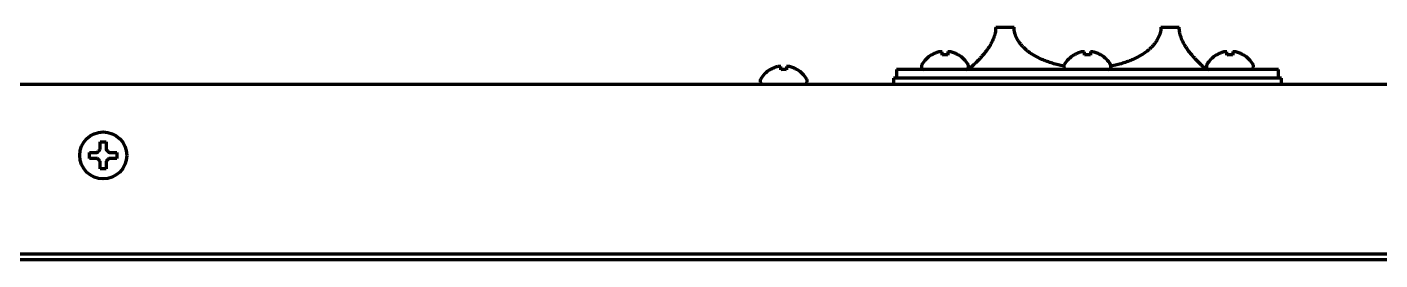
# Model space of a CAD drawing. Header units: inches. Extents: x -3077 to 7201, y 316 to 5463.
# Drawn here: x 6704.8 to 6935, y 3722.4 to 3762 of the extents above; entities that cross this region are included whole.
import ezdxf

# ---------------------------------------------------------------- set-up
doc = ezdxf.new("R2010")
doc.units = ezdxf.units.IN

msp = doc.modelspace()

# ---------------------------------------------------------------- linework, layer by layer
at = {"linetype": 'Continuous', "lineweight": 70}
for p, q in [((6869.59, 3761.96), (6872.71, 3761.96)), ((6897.71, 3761.96), (6900.82, 3761.96)), ((6856.96, 3755.36), (6856.96, 3755.16)), ((6858.66, 3757.2), (6858.66, 3757.23)), ((6863.26, 3757.23), (6863.26, 3757.2)), ((6864.96, 3755.16), (6864.96, 3755.36)), ((6881.21, 3755.36), (6881.21, 3755.16)), ((6882.91, 3757.2), (6882.91, 3757.23)), ((6887.51, 3757.23), (6887.51, 3757.2)), ((6889.21, 3755.16), (6889.21, 3755.36)), ((6905.45, 3755.36), (6905.45, 3755.16)), ((6907.15, 3757.2), (6907.15, 3757.23)), ((6911.75, 3757.23), (6911.75, 3757.2)), ((6913.45, 3755.16), (6913.45, 3755.36)), ((6829.51, 3752.86), (6829.51, 3752.66)), ((6831.21, 3754.7), (6831.21, 3754.73)), ((6835.81, 3754.73), (6835.81, 3754.7)), ((6837.51, 3752.66), (6837.51, 3752.86)), ((6868.71, 3753.26), (6852.21, 3753.26)), ((6852.21, 3753.26), (6852.21, 3752.26)), ((6917.71, 3754.76), (6852.71, 3754.76)), ((6852.71, 3754.76), (6852.71, 3753.26)), ((6865.21, 3754.96), (6865.21, 3754.75)), ((6918.21, 3753.26), (6868.71, 3753.26)), ((6905.21, 3754.75), (6905.21, 3754.96)), ((6917.71, 3753.26), (6917.71, 3754.76)), ((6918.21, 3752.26), (6918.21, 3753.26)), ((6273.21, 3752.26), (7162.21, 3752.26)), ((6715.41, 3740.16), (6715.41, 3740.66)), ((6715.41, 3739.66), (6715.41, 3740.16)), ((6720.01, 3740.66), (6720.01, 3740.16)), ((6720.01, 3740.16), (6720.01, 3739.66)), ((7157.21, 3723.37), (6278.21, 3723.37)), ((7157.21, 3722.41), (6278.21, 3722.41))]:
    msp.add_line(p, q, dxfattribs=at)
msp.add_circle((6717.71, 3740.16), 4, dxfattribs=at)
for centre, radius, start, end in [((6857.36, 3755.36), 0.4, 149.6988, 180), ((6857.36, 3755.16), 0.4, 180, 270), ((6861.16, 3753.14), 4.8, 121.3727, 149.6988), ((6860.76, 3753.14), 4.8, 30.3012, 58.6273), ((6864.56, 3755.16), 0.4, 270, 0), ((6864.56, 3755.36), 0.4, 0, 30.3012), ((6881.61, 3755.36), 0.4, 149.6988, 180), ((6881.61, 3755.16), 0.4, 180, 270), ((6885.4, 3753.14), 4.8, 121.3727, 149.6988), ((6885.01, 3753.14), 4.8, 30.3012, 58.6273), ((6888.81, 3755.16), 0.4, 270, 0), ((6888.81, 3755.36), 0.4, 0, 30.3012), ((6905.85, 3755.36), 0.4, 149.6988, 180), ((6905.85, 3755.16), 0.4, 180, 270), ((6909.65, 3753.14), 4.8, 121.3727, 149.6988), ((6909.26, 3753.14), 4.8, 30.3012, 58.6273), ((6913.05, 3755.16), 0.4, 270, 0), ((6913.05, 3755.36), 0.4, 0, 30.3012), ((6829.91, 3752.86), 0.4, 149.6988, 180), ((6833.7, 3750.64), 4.8, 121.3727, 149.6988), ((6833.31, 3750.64), 4.8, 30.3012, 58.6273), ((6837.11, 3752.86), 0.4, 0, 30.3012), ((6829.91, 3752.66), 0.4, 180, 270), ((6837.11, 3752.66), 0.4, 270, 0)]:
    msp.add_arc(centre, radius, start, end, dxfattribs=at)
for points, knots in [([(6869.59, 3761.96), (6869.59, 3761.78), (6869.58, 3761.61), (6869.55, 3761.27), (6869.52, 3761.11), (6869.48, 3760.9), (6869.47, 3760.86), (6869.45, 3760.78), (6869.42, 3760.66), (6869.39, 3760.55), (6869.32, 3760.32), (6869.26, 3760.17), (6869.15, 3759.88), (6869.09, 3759.74), (6868.97, 3759.47), (6868.9, 3759.34), (6868.77, 3759.09), (6868.7, 3758.97), (6868.56, 3758.74), (6868.49, 3758.62), (6868.35, 3758.41), (6868.28, 3758.3), (6868.17, 3758.14), (6868.11, 3758.07), (6868.06, 3757.99), (6868.02, 3757.95), (6868.01, 3757.92), (6867.84, 3757.7), (6867.7, 3757.52), (6867.42, 3757.19), (6867.29, 3757.03), (6867.02, 3756.74), (6866.9, 3756.6), (6866.71, 3756.41), (6866.65, 3756.35), (6866.57, 3756.26), (6866.54, 3756.23), (6866.48, 3756.17), (6866.45, 3756.14), (6866.31, 3756), (6866.21, 3755.9), (6866.01, 3755.71), (6865.92, 3755.63), (6865.76, 3755.47), (6865.68, 3755.4), (6865.55, 3755.28), (6865.49, 3755.22), (6865.43, 3755.16), (6865.41, 3755.15), (6865.39, 3755.13), (6865.36, 3755.1), (6865.33, 3755.07), (6865.27, 3755.02), (6865.25, 3755), (6865.22, 3754.97), (6865.22, 3754.97), (6865.21, 3754.96), (6865.21, 3754.96), (6865.21, 3754.96)], [0, 0, 0, 0, 0.031276, 0.031276, 0.062553, 0.062553, 0.070372, 0.070372, 0.078191, 0.093829, 0.093829, 0.125106, 0.125106, 0.156382, 0.156382, 0.187658, 0.187658, 0.218935, 0.218935, 0.250211, 0.250211, 0.281488, 0.281488, 0.297126, 0.304945, 0.304945, 0.312764, 0.312764, 0.375317, 0.375317, 0.437869, 0.437869, 0.500422, 0.500422, 0.531699, 0.531699, 0.547337, 0.547337, 0.562975, 0.562975, 0.625528, 0.625528, 0.688081, 0.688081, 0.750633, 0.750633, 0.813186, 0.813186, 0.828824, 0.828824, 0.844463, 0.875739, 0.875739, 0.938292, 0.938292, 0.969568, 0.969568, 1, 1, 1, 1]), ([(6881.31, 3755.31), (6881.27, 3755.32), (6881.22, 3755.33), (6880.85, 3755.4), (6880.53, 3755.47), (6879.89, 3755.63), (6879.58, 3755.71), (6878.95, 3755.9), (6878.64, 3756), (6878.26, 3756.14), (6878.19, 3756.17), (6878.04, 3756.23), (6877.81, 3756.31), (6877.59, 3756.41), (6877.16, 3756.6), (6876.87, 3756.73), (6876.32, 3757.03), (6876.05, 3757.18), (6875.53, 3757.52), (6875.28, 3757.7), (6874.97, 3757.94), (6874.91, 3757.99), (6874.79, 3758.09), (6874.73, 3758.14), (6874.56, 3758.3), (6874.45, 3758.4), (6874.23, 3758.62), (6874.12, 3758.73), (6873.91, 3758.97), (6873.81, 3759.09), (6873.69, 3759.25), (6873.67, 3759.28), (6873.62, 3759.34), (6873.55, 3759.44), (6873.49, 3759.54), (6873.36, 3759.74), (6873.28, 3759.88), (6873.13, 3760.17), (6873.06, 3760.31), (6872.98, 3760.51), (6872.97, 3760.54), (6872.94, 3760.62), (6872.93, 3760.66), (6872.89, 3760.78), (6872.86, 3760.86), (6872.8, 3761.1), (6872.76, 3761.27), (6872.74, 3761.48), (6872.73, 3761.52), (6872.72, 3761.61), (6872.72, 3761.65), (6872.71, 3761.78), (6872.71, 3761.87), (6872.71, 3761.96)], [0, 0, 0, 0, 0.011084, 0.011084, 0.093494, 0.093494, 0.175903, 0.175903, 0.258313, 0.258313, 0.278915, 0.278915, 0.299518, 0.340723, 0.340723, 0.423132, 0.423132, 0.505542, 0.505542, 0.587952, 0.587952, 0.608554, 0.608554, 0.629157, 0.629157, 0.670361, 0.670361, 0.711566, 0.711566, 0.752771, 0.752771, 0.763072, 0.763072, 0.773373, 0.793976, 0.793976, 0.835181, 0.835181, 0.876386, 0.876386, 0.886687, 0.886687, 0.896988, 0.896988, 0.91759, 0.91759, 0.958795, 0.958795, 0.969096, 0.969096, 0.979398, 0.979398, 1, 1, 1, 1]), ([(6897.71, 3761.96), (6897.71, 3761.78), (6897.69, 3761.61), (6897.65, 3761.27), (6897.61, 3761.11), (6897.56, 3760.9), (6897.55, 3760.86), (6897.52, 3760.78), (6897.48, 3760.66), (6897.44, 3760.55), (6897.35, 3760.32), (6897.28, 3760.17), (6897.13, 3759.88), (6897.05, 3759.74), (6896.88, 3759.47), (6896.79, 3759.34), (6896.6, 3759.09), (6896.5, 3758.97), (6896.29, 3758.74), (6896.19, 3758.62), (6895.97, 3758.4), (6895.85, 3758.3), (6895.68, 3758.14), (6895.59, 3758.07), (6895.5, 3757.99), (6895.44, 3757.94), (6895.41, 3757.92), (6895.14, 3757.7), (6894.88, 3757.52), (6894.36, 3757.19), (6894.09, 3757.03), (6893.54, 3756.74), (6893.26, 3756.6), (6892.82, 3756.41), (6892.68, 3756.35), (6892.45, 3756.26), (6892.38, 3756.23), (6892.23, 3756.17), (6892.15, 3756.14), (6891.77, 3756), (6891.46, 3755.9), (6890.84, 3755.71), (6890.52, 3755.63), (6889.88, 3755.47), (6889.56, 3755.4), (6889.2, 3755.33), (6889.17, 3755.32), (6889.13, 3755.32)], [0, 0, 0, 0, 0.041322, 0.041322, 0.082645, 0.082645, 0.092975, 0.092975, 0.103306, 0.123967, 0.123967, 0.165289, 0.165289, 0.206612, 0.206612, 0.247934, 0.247934, 0.289256, 0.289256, 0.330579, 0.330579, 0.371901, 0.371901, 0.392562, 0.402893, 0.402893, 0.413223, 0.413223, 0.495868, 0.495868, 0.578512, 0.578512, 0.661157, 0.661157, 0.702479, 0.702479, 0.72314, 0.72314, 0.743802, 0.743802, 0.826446, 0.826446, 0.909091, 0.909091, 0.991736, 0.991736, 1, 1, 1, 1]), ([(6905.21, 3754.96), (6905.21, 3754.96), (6905.21, 3754.96), (6905.21, 3754.96), (6905.2, 3754.96), (6905.16, 3755), (6905.11, 3755.05), (6905.02, 3755.13), (6904.92, 3755.22), (6904.86, 3755.28), (6904.76, 3755.37), (6904.73, 3755.4), (6904.67, 3755.46), (6904.65, 3755.47), (6904.61, 3755.51), (6904.59, 3755.53), (6904.49, 3755.63), (6904.4, 3755.72), (6904.2, 3755.9), (6904.1, 3756.01), (6903.88, 3756.22), (6903.76, 3756.34), (6903.52, 3756.6), (6903.39, 3756.73), (6903.19, 3756.95), (6903.13, 3757.03), (6903.02, 3757.15), (6902.99, 3757.19), (6902.92, 3757.27), (6902.89, 3757.31), (6902.71, 3757.52), (6902.57, 3757.7), (6902.35, 3757.99), (6902.28, 3758.09), (6902.14, 3758.3), (6902.07, 3758.4), (6901.96, 3758.57), (6901.92, 3758.62), (6901.85, 3758.74), (6901.82, 3758.79), (6901.71, 3758.97), (6901.64, 3759.09), (6901.51, 3759.34), (6901.44, 3759.47), (6901.32, 3759.74), (6901.26, 3759.88), (6901.19, 3760.06), (6901.18, 3760.09), (6901.15, 3760.17), (6901.14, 3760.2), (6901.1, 3760.32), (6901.07, 3760.39), (6901, 3760.62), (6900.96, 3760.78), (6900.91, 3761.02), (6900.89, 3761.1), (6900.87, 3761.23), (6900.87, 3761.27), (6900.86, 3761.36), (6900.85, 3761.4), (6900.83, 3761.61), (6900.82, 3761.78), (6900.82, 3761.96)], [0, 0, 0, 0, 0.000843, 0.000843, 0.06329, 0.06329, 0.125738, 0.188185, 0.188185, 0.250632, 0.250632, 0.281856, 0.281856, 0.297468, 0.297468, 0.31308, 0.31308, 0.375527, 0.375527, 0.437974, 0.437974, 0.500422, 0.500422, 0.562869, 0.562869, 0.594092, 0.594092, 0.609704, 0.609704, 0.625316, 0.625316, 0.687763, 0.687763, 0.718987, 0.718987, 0.750211, 0.750211, 0.765823, 0.765823, 0.781434, 0.781434, 0.812658, 0.812658, 0.843882, 0.843882, 0.875105, 0.875105, 0.882911, 0.882911, 0.890717, 0.890717, 0.906329, 0.906329, 0.937553, 0.937553, 0.953165, 0.953165, 0.96097, 0.96097, 0.968776, 0.968776, 1, 1, 1, 1]), ([(6860.46, 3757.2), (6860.46, 3757.33), (6860.46, 3757.43), (6860.46, 3757.57), (6860.46, 3757.61), (6860.46, 3757.69), (6860.46, 3757.72), (6860.46, 3757.75)], [0, 0, 0, 0, 0.5, 0.5, 0.75, 0.75, 1, 1, 1, 1]), ([(6863.26, 3757.2), (6863.05, 3757.33), (6862.84, 3757.43), (6862.52, 3757.57), (6862.41, 3757.61), (6862.19, 3757.69), (6862.07, 3757.72), (6861.96, 3757.75)], [0, 0, 0, 0, 0.5, 0.5, 0.75, 0.75, 1, 1, 1, 1]), ([(6884.71, 3757.2), (6884.71, 3757.33), (6884.71, 3757.43), (6884.71, 3757.57), (6884.71, 3757.61), (6884.71, 3757.69), (6884.71, 3757.72), (6884.71, 3757.75)], [0, 0, 0, 0, 0.5, 0.5, 0.75, 0.75, 1, 1, 1, 1]), ([(6887.51, 3757.2), (6887.3, 3757.33), (6887.09, 3757.43), (6886.77, 3757.57), (6886.66, 3757.61), (6886.43, 3757.69), (6886.32, 3757.72), (6886.21, 3757.75)], [0, 0, 0, 0, 0.5, 0.5, 0.75, 0.75, 1, 1, 1, 1]), ([(6908.95, 3757.2), (6908.95, 3757.33), (6908.95, 3757.43), (6908.95, 3757.57), (6908.95, 3757.61), (6908.95, 3757.69), (6908.95, 3757.72), (6908.95, 3757.75)], [0, 0, 0, 0, 0.5, 0.5, 0.75, 0.75, 1, 1, 1, 1]), ([(6911.75, 3757.2), (6911.55, 3757.33), (6911.34, 3757.43), (6911.02, 3757.57), (6910.91, 3757.61), (6910.68, 3757.69), (6910.57, 3757.72), (6910.45, 3757.75)], [0, 0, 0, 0, 0.5, 0.5, 0.75, 0.75, 1, 1, 1, 1]), ([(6833.01, 3754.7), (6833.01, 3754.83), (6833.01, 3754.93), (6833.01, 3755.07), (6833.01, 3755.11), (6833.01, 3755.19), (6833.01, 3755.22), (6833.01, 3755.25)], [0, 0, 0, 0, 0.5, 0.5, 0.75, 0.75, 1, 1, 1, 1]), ([(6835.81, 3754.7), (6835.6, 3754.83), (6835.39, 3754.93), (6835.07, 3755.07), (6834.96, 3755.11), (6834.73, 3755.19), (6834.62, 3755.22), (6834.51, 3755.25)], [0, 0, 0, 0, 0.5, 0.5, 0.75, 0.75, 1, 1, 1, 1]), ([(6718.21, 3742.46), (6718.21, 3742.25), (6718.21, 3742.04), (6718.21, 3741.72), (6718.21, 3741.61), (6718.21, 3741.38), (6718.21, 3741.27), (6718.21, 3741.16)], [0, 0, 0, 0, 0.5, 0.5, 0.75, 0.75, 1, 1, 1, 1]), ([(6715.41, 3740.66), (6715.61, 3740.66), (6715.82, 3740.66), (6716.14, 3740.66), (6716.25, 3740.66), (6716.48, 3740.66), (6716.59, 3740.66), (6716.71, 3740.66)], [0, 0, 0, 0, 0.5, 0.5, 0.75, 0.75, 1, 1, 1, 1]), ([(6717.21, 3737.86), (6717.21, 3738.06), (6717.21, 3738.27), (6717.21, 3738.59), (6717.21, 3738.7), (6717.21, 3738.93), (6717.21, 3739.04), (6717.21, 3739.16)], [0, 0, 0, 0, 0.5, 0.5, 0.75, 0.75, 1, 1, 1, 1]), ([(6720.01, 3739.66), (6719.8, 3739.66), (6719.59, 3739.66), (6719.27, 3739.66), (6719.16, 3739.66), (6718.93, 3739.66), (6718.82, 3739.66), (6718.71, 3739.66)], [0, 0, 0, 0, 0.5, 0.5, 0.75, 0.75, 1, 1, 1, 1])]:
    msp.add_open_spline(points, degree=3, knots=knots, dxfattribs=at)
for points in [[(6859.96, 3757.75), (6859.9, 3757.74), (6859.79, 3757.71), (6859.63, 3757.66), (6859.47, 3757.6), (6859.32, 3757.54), (6859.17, 3757.47), (6859.01, 3757.4), (6858.84, 3757.31), (6858.72, 3757.24), (6858.66, 3757.2)], [(6860.46, 3757.75), (6860.43, 3757.75), (6860.38, 3757.76), (6860.31, 3757.77), (6860.23, 3757.77), (6860.16, 3757.77), (6860.09, 3757.76), (6860.03, 3757.76), (6859.98, 3757.75), (6859.96, 3757.75)], [(6861.96, 3757.75), (6861.93, 3757.75), (6861.89, 3757.76), (6861.81, 3757.77), (6861.74, 3757.77), (6861.67, 3757.77), (6861.6, 3757.77), (6861.53, 3757.76), (6861.48, 3757.75), (6861.46, 3757.75)], [(6861.46, 3757.75), (6861.46, 3757.74), (6861.46, 3757.71), (6861.46, 3757.66), (6861.46, 3757.6), (6861.46, 3757.54), (6861.46, 3757.47), (6861.46, 3757.4), (6861.46, 3757.31), (6861.46, 3757.24), (6861.46, 3757.2)], [(6884.21, 3757.75), (6884.15, 3757.74), (6884.04, 3757.71), (6883.88, 3757.66), (6883.72, 3757.6), (6883.57, 3757.54), (6883.42, 3757.47), (6883.26, 3757.4), (6883.09, 3757.31), (6882.97, 3757.24), (6882.91, 3757.2)], [(6884.71, 3757.75), (6884.68, 3757.75), (6884.63, 3757.76), (6884.55, 3757.77), (6884.48, 3757.77), (6884.41, 3757.77), (6884.34, 3757.76), (6884.27, 3757.76), (6884.23, 3757.75), (6884.21, 3757.75)], [(6886.21, 3757.75), (6886.18, 3757.75), (6886.13, 3757.76), (6886.06, 3757.77), (6885.99, 3757.77), (6885.92, 3757.77), (6885.85, 3757.77), (6885.78, 3757.76), (6885.73, 3757.75), (6885.71, 3757.75)], [(6885.71, 3757.75), (6885.71, 3757.74), (6885.71, 3757.71), (6885.71, 3757.66), (6885.71, 3757.6), (6885.71, 3757.54), (6885.71, 3757.47), (6885.71, 3757.4), (6885.71, 3757.31), (6885.71, 3757.24), (6885.71, 3757.2)], [(6908.45, 3757.75), (6908.4, 3757.74), (6908.29, 3757.71), (6908.13, 3757.66), (6907.97, 3757.6), (6907.82, 3757.54), (6907.66, 3757.47), (6907.51, 3757.4), (6907.34, 3757.31), (6907.22, 3757.24), (6907.15, 3757.2)], [(6908.95, 3757.75), (6908.93, 3757.75), (6908.88, 3757.76), (6908.8, 3757.77), (6908.73, 3757.77), (6908.66, 3757.77), (6908.59, 3757.76), (6908.52, 3757.76), (6908.48, 3757.75), (6908.45, 3757.75)], [(6910.45, 3757.75), (6910.43, 3757.75), (6910.38, 3757.76), (6910.31, 3757.77), (6910.24, 3757.77), (6910.17, 3757.77), (6910.1, 3757.77), (6910.03, 3757.76), (6909.98, 3757.75), (6909.95, 3757.75)], [(6909.95, 3757.75), (6909.95, 3757.74), (6909.95, 3757.71), (6909.95, 3757.66), (6909.95, 3757.6), (6909.95, 3757.54), (6909.95, 3757.47), (6909.95, 3757.4), (6909.95, 3757.31), (6909.95, 3757.24), (6909.95, 3757.2)], [(6832.51, 3755.25), (6832.45, 3755.24), (6832.34, 3755.21), (6832.18, 3755.16), (6832.02, 3755.1), (6831.87, 3755.04), (6831.72, 3754.97), (6831.56, 3754.9), (6831.39, 3754.81), (6831.27, 3754.74), (6831.21, 3754.7)], [(6833.01, 3755.25), (6832.98, 3755.25), (6832.93, 3755.26), (6832.85, 3755.27), (6832.78, 3755.27), (6832.71, 3755.27), (6832.64, 3755.26), (6832.57, 3755.26), (6832.53, 3755.25), (6832.51, 3755.25)], [(6834.51, 3755.25), (6834.48, 3755.25), (6834.43, 3755.26), (6834.36, 3755.27), (6834.29, 3755.27), (6834.22, 3755.27), (6834.15, 3755.27), (6834.08, 3755.26), (6834.03, 3755.25), (6834.01, 3755.25)], [(6834.01, 3755.25), (6834.01, 3755.24), (6834.01, 3755.21), (6834.01, 3755.16), (6834.01, 3755.1), (6834.01, 3755.04), (6834.01, 3754.97), (6834.01, 3754.9), (6834.01, 3754.81), (6834.01, 3754.74), (6834.01, 3754.7)], [(6861.46, 3757.2), (6861.29, 3757.22), (6860.96, 3757.25), (6860.62, 3757.22), (6860.46, 3757.2)], [(6885.71, 3757.2), (6885.54, 3757.22), (6885.21, 3757.25), (6884.87, 3757.22), (6884.71, 3757.2)], [(6909.95, 3757.2), (6909.79, 3757.22), (6909.45, 3757.25), (6909.12, 3757.22), (6908.95, 3757.2)], [(6834.01, 3754.7), (6833.84, 3754.72), (6833.51, 3754.75), (6833.17, 3754.72), (6833.01, 3754.7)], [(6717.21, 3741.16), (6717.21, 3741.21), (6717.21, 3741.32), (6717.21, 3741.48), (6717.21, 3741.64), (6717.21, 3741.79), (6717.21, 3741.95), (6717.21, 3742.1), (6717.21, 3742.27), (6717.21, 3742.39), (6717.21, 3742.46)], [(6717.21, 3742.46), (6717.37, 3742.46), (6717.71, 3742.46), (6718.04, 3742.46), (6718.21, 3742.46)], [(6716.71, 3739.66), (6716.65, 3739.66), (6716.54, 3739.66), (6716.38, 3739.66), (6716.22, 3739.66), (6716.07, 3739.66), (6715.92, 3739.66), (6715.76, 3739.66), (6715.59, 3739.66), (6715.47, 3739.66), (6715.41, 3739.66)], [(6716.71, 3740.66), (6716.73, 3740.68), (6716.78, 3740.73), (6716.85, 3740.8), (6716.92, 3740.87), (6716.99, 3740.94), (6717.06, 3741.01), (6717.13, 3741.08), (6717.18, 3741.13), (6717.21, 3741.16)], [(6717.21, 3739.16), (6717.18, 3739.18), (6717.13, 3739.23), (6717.05, 3739.31), (6716.98, 3739.38), (6716.91, 3739.45), (6716.84, 3739.52), (6716.77, 3739.59), (6716.73, 3739.63), (6716.71, 3739.66)], [(6718.21, 3741.16), (6718.23, 3741.13), (6718.28, 3741.08), (6718.36, 3741), (6718.43, 3740.93), (6718.5, 3740.86), (6718.57, 3740.79), (6718.64, 3740.72), (6718.68, 3740.68), (6718.71, 3740.66)], [(6718.71, 3739.66), (6718.68, 3739.63), (6718.63, 3739.58), (6718.56, 3739.51), (6718.49, 3739.44), (6718.42, 3739.37), (6718.35, 3739.3), (6718.28, 3739.23), (6718.23, 3739.18), (6718.21, 3739.16)], [(6718.21, 3739.16), (6718.21, 3739.1), (6718.21, 3738.99), (6718.21, 3738.83), (6718.21, 3738.67), (6718.21, 3738.52), (6718.21, 3738.37), (6718.21, 3738.21), (6718.21, 3738.04), (6718.21, 3737.92), (6718.21, 3737.86)], [(6718.71, 3740.66), (6718.76, 3740.66), (6718.87, 3740.66), (6719.03, 3740.66), (6719.19, 3740.66), (6719.34, 3740.66), (6719.5, 3740.66), (6719.65, 3740.66), (6719.82, 3740.66), (6719.94, 3740.66), (6720.01, 3740.66)], [(6718.21, 3737.86), (6718.04, 3737.86), (6717.71, 3737.86), (6717.37, 3737.86), (6717.21, 3737.86)]]:
    msp.add_open_spline(points, degree=3, dxfattribs=at)

doc.saveas('drawing.dxf')
